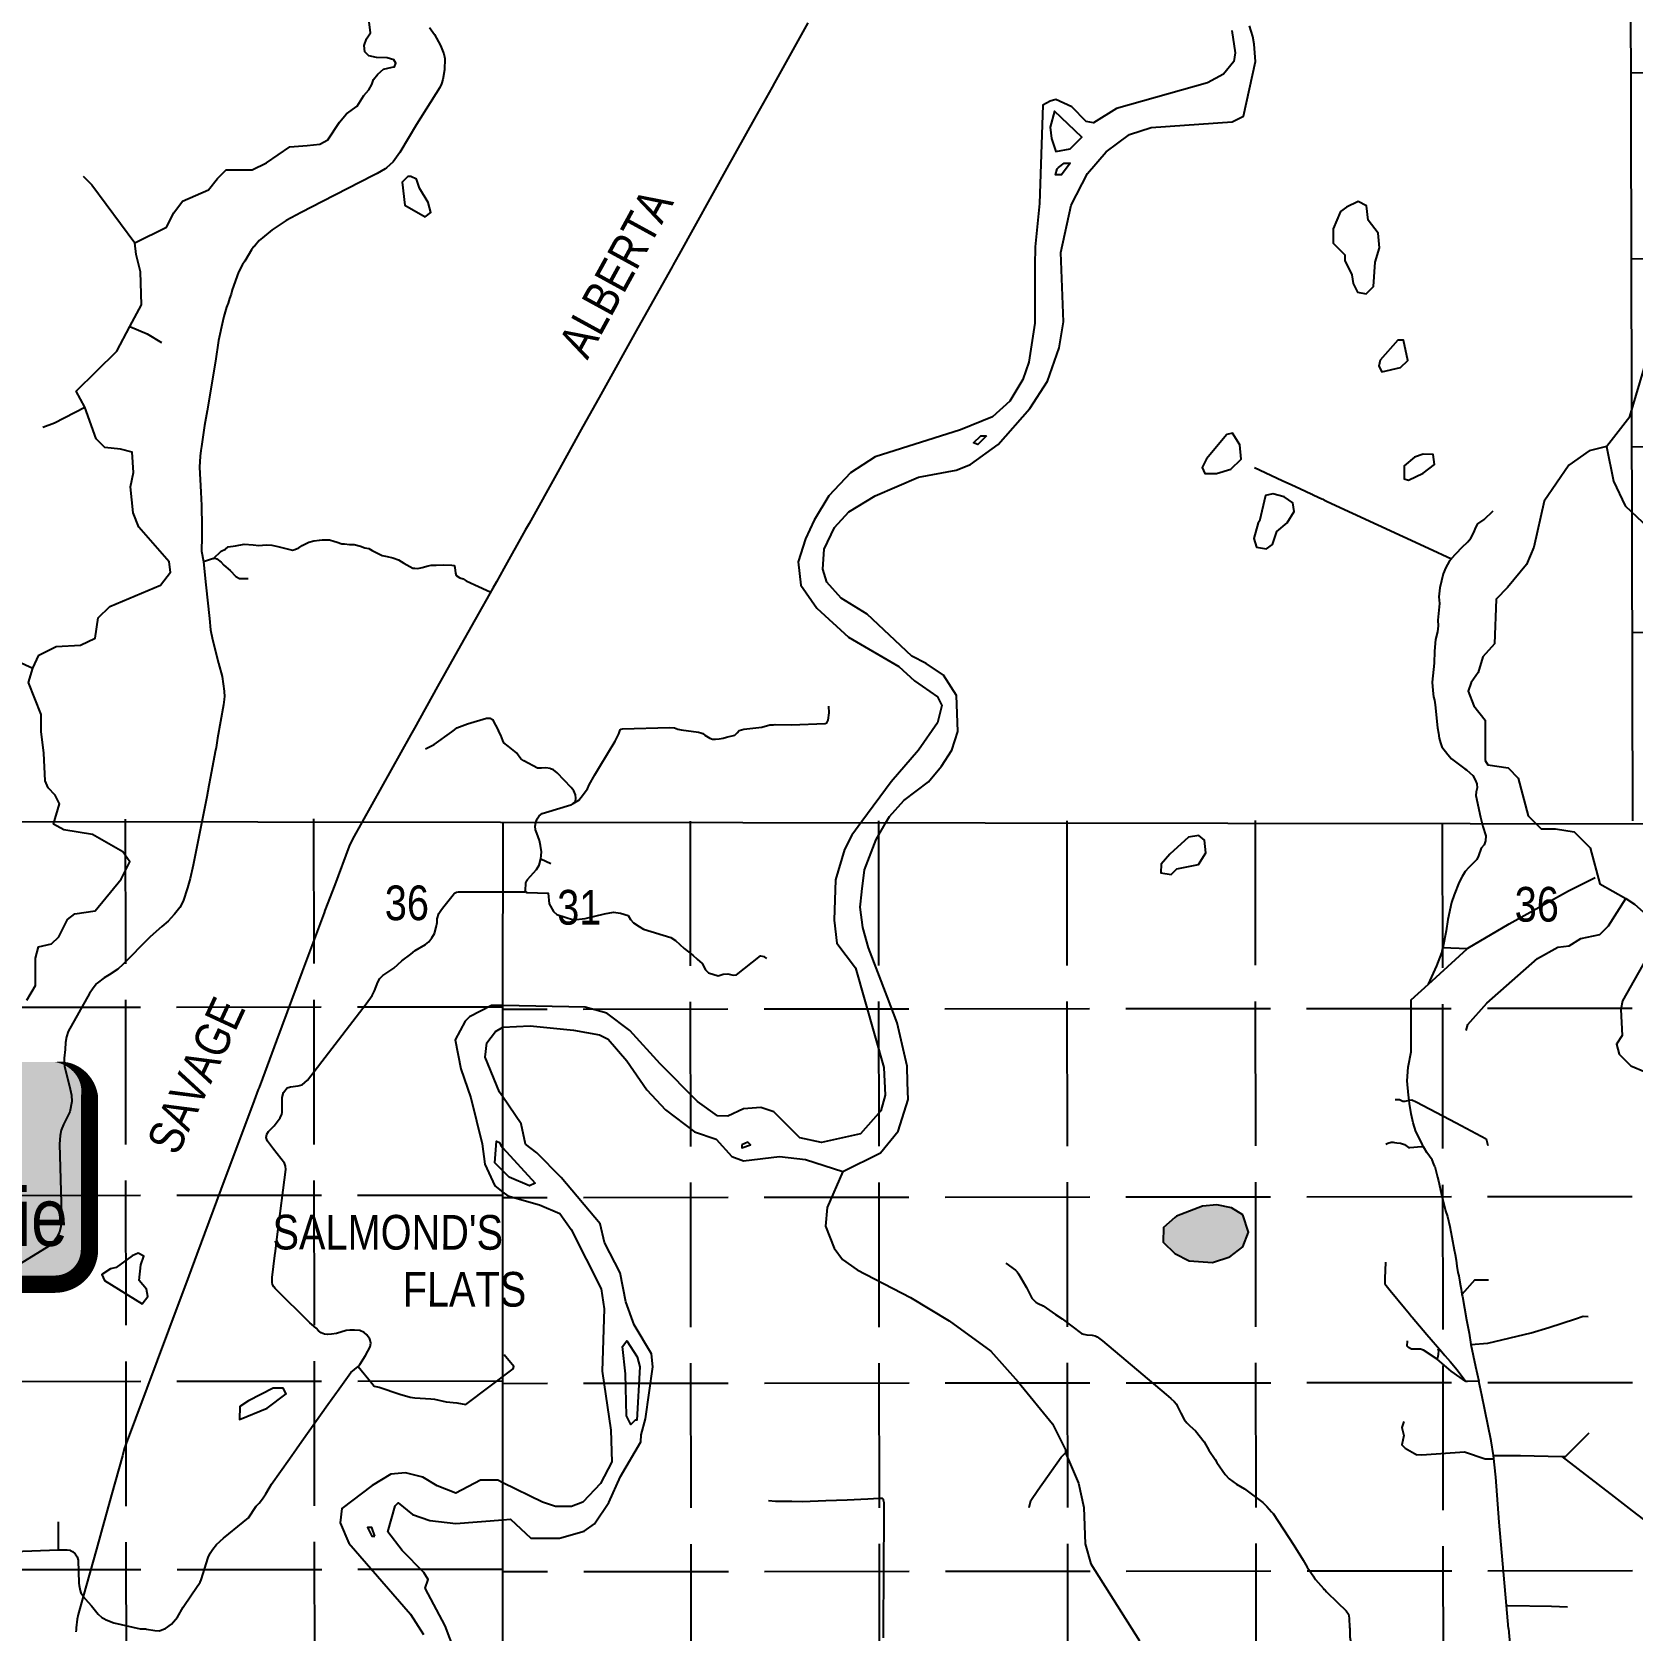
# Model space of a CAD drawing. Extents: x 408473 to 428843, y 6046006 to 6059852.
# Drawn here: x 422625 to 422901.7, y 6051261.1 to 6051537.5 of the extents above; entities that cross this region are included whole.
import ezdxf
from ezdxf.enums import TextEntityAlignment as Align

# ---------------------------------------------------------------- set-up
doc = ezdxf.new("R2010")
doc.units = 0
doc.header["$LTSCALE"] = 5
doc.linetypes.add('foc-UNSURVEYED', pattern=[12.5, 10, -2.5])
doc.layers.add('2', color=7, linetype='Continuous', true_color=0x6e6e6e)
doc.layers.add('4', color=7, linetype='Continuous', true_color=0x8c8c8c)
for name, color, linetype in [('20', 160, 'Continuous'), ('26', 160, 'Continuous'), ('27', 7, 'Continuous'), ('35', 37, 'Continuous'), ('36', 37, 'Continuous'), ('38', 37, 'Continuous'), ('39', 28, 'Continuous'), ('L-USEC', 7, 'foc-UNSURVEYED'), ('T-WATER', 160, 'Continuous'), ('T-WATER-H', 133, 'Continuous')]:
    doc.layers.add(name, color=color, linetype=linetype)
doc.styles.add('80', font='ARIALN.TTF', dxfattribs={"height": 10})

# ---------------------------------------------------------------- blocks, each defined once
blk = doc.blocks.new('*U83')
h = blk.add_hatch(color=255)
edge = h.paths.add_edge_path()
edge.add_line((-41.5, -20), (41.5, -20))
edge.add_arc((41.5, -14), 6, 270, 360)
edge.add_line((47.5, -14), (47.5, 12.5))
edge.add_arc((41.5, 12.5), 6, 0, 90)
edge.add_line((41.5, 18.5), (-41.5, 18.5))
edge.add_arc((-41.5, 12.5), 6, 90, 180)
edge.add_line((-47.5, 12.5), (-47.5, -14))
edge.add_arc((-41.5, -14), 6, 180, 270)
at = {"color": 1, "flags": 128}
for points in [[(-28.65, 306.65, 0, 7.5, 0), (0, 0, 0, 0, 0)], [(16.34, -137.13, 0, 7.5, 0), (0, 0, 0, 0, 0)]]:
    blk.add_lwpolyline(points, format="xyseb", dxfattribs=at)
blk.add_lwpolyline([(-41.5, -20, 3, 3, 0), (41.5, -20, 3, 3, 0.414214), (47.5, -14, 3, 3, 0), (47.5, 12.5, 3, 0, 0.414214), (41.5, 18.5, 0, 0, 0), (-41.5, 18.5, 0, 0, 0.414214), (-47.5, 12.5, 0, 0, 0), (-47.5, -14, 0, 3, 0.414214)], format="xyseb", close=True, dxfattribs=at)
at = {"color": 1, "style": '80'}
blk.add_attdef('ENTER_TEXT_001', (-26.85, -4.92), '', height=10, dxfattribs=at)

msp = doc.modelspace()

# ---------------------------------------------------------------- hatches: boundary and pattern name
at = {"layer": 'T-WATER-H'}
h = msp.add_hatch(color=256, dxfattribs=at)
h.dxf.hatch_style = 1
h.paths.add_polyline_path([(422822.563, 6051332.547), (422820.558, 6051330.808), (422820.546, 6051328.312), (422822.534, 6051326.306), (422825.025, 6051325.047), (422829.018, 6051324.78), (422832.018, 6051325.765), (422834.272, 6051327.503), (422835.282, 6051329.994), (422834.297, 6051332.994), (422832.306, 6051334.251), (422829.812, 6051334.761), (422827.314, 6051334.523), (422822.813, 6051332.795)])

# ---------------------------------------------------------------- linework, layer by layer
at = {"layer": '2', "linetype": 'Continuous', "flags": 128}
for points in [[(422706.427, 6051369.188), (422706.435, 6051400.98)], [(422706.426, 6051365.478), (422706.427, 6051369.188)], [(422706.423, 6051353.391), (422706.426, 6051365.478)], [(422706.422, 6051344.609), (422706.423, 6051353.391)], [(422706.421, 6051340.63), (422706.422, 6051344.609)], [(422706.42, 6051336.933), (422706.421, 6051340.63)], [(422706.412, 6051286.693), (422706.42, 6051336.933)], [(422706.411, 6051280.275), (422706.412, 6051286.693)], [(422706.404, 6051238.365), (422706.411, 6051280.275)]]:
    msp.add_lwpolyline(points, dxfattribs=at)
at = {"layer": '20', "linetype": 'Continuous', "flags": 128}
for points in [[(422700.132, 6051252.21), (422696.433, 6051261.956), (422692.969, 6051268.458), (422693.475, 6051269.954), (422692.732, 6051271.204), (422689.005, 6051274.962), (422686.524, 6051278.216), (422687.793, 6051282.703), (422688.295, 6051283.2), (422690.781, 6051281.193), (422693.772, 6051280.183), (422698.262, 6051279.666), (422706.411, 6051280.275), (422707.75, 6051280.375), (422711.229, 6051277.117), (422716.221, 6051277.096), (422720.47, 6051278.326), (422722.222, 6051279.567), (422724.736, 6051283.3), (422726.753, 6051287.783), (422730.275, 6051293.758), (422730.28, 6051295.005), (422731.042, 6051297.747), (422732.331, 6051306.726), (422732.092, 6051308.973), (422729.119, 6051313.977), (422727.64, 6051317.976), (422726.665, 6051322.971), (422723.943, 6051328.223), (422723.21, 6051331.47), (422716.508, 6051339.483), (422712.284, 6051343.742), (422710.295, 6051345.247), (422709.562, 6051348.744), (422706.423, 6051353.391), (422705.844, 6051354.249), (422703.376, 6051360.248), (422703.637, 6051362.742), (422705.144, 6051364.733), (422706.396, 6051365.476), (422706.426, 6051365.478), (422711.139, 6051365.707), (422718.622, 6051364.929), (422723.111, 6051364.162), (422724.605, 6051363.408), (422727.832, 6051359.651), (422731.303, 6051354.647), (422734.531, 6051351.14), (422739.506, 6051347.376), (422743.244, 6051346.113), (422745.976, 6051343.106), (422747.97, 6051342.349), (422754.213, 6051343.072), (422758.704, 6051342.554), (422765.185, 6051340.53), (422771.69, 6051343.748), (422774.702, 6051347.479), (422776.475, 6051352.962), (422776.362, 6051355.868), (422776.252, 6051358.704), (422774.539, 6051366.198), (422772.798, 6051370.788), (422769.607, 6051379.196), (422768.625, 6051382.694), (422768.142, 6051386.19), (422768.465, 6051388.874), (422768.468, 6051388.903), (422768.921, 6051392.676), (422770.942, 6051397.909), (422772.722, 6051401.038), (422773.207, 6051401.893), (422775.716, 6051404.628), (422779.975, 6051407.855), (422782.234, 6051410.591), (422783.994, 6051413.329), (422785.007, 6051416.57), (422784.786, 6051422.811), (422782.556, 6051426.314), (422779.57, 6051428.323), (422777.08, 6051429.581), (422769.376, 6051436.85), (422764.897, 6051439.613), (422762.413, 6051442.369), (422761.675, 6051444.618), (422761.941, 6051448.111), (422763.706, 6051451.848), (422766.214, 6051454.583), (422770.72, 6051457.311), (422778.222, 6051460.525), (422784.718, 6051461.747), (422787.218, 6051462.735), (422791.976, 6051466.21), (422797.496, 6051472.428), (422800.513, 6051477.158), (422802.537, 6051482.891), (422803.306, 6051487.381), (422802.862, 6051499.364), (422804.648, 6051507.594), (422807.418, 6051513.074), (422810.68, 6051516.805), (422814.687, 6051519.784), (422818.437, 6051521.017), (422832.418, 6051521.959), (422834.419, 6051522.949), (422836.46, 6051532.427), (422836.224, 6051535.423), (422836.029, 6051536.758), (422835.429, 6051538.56)], [(422832.372, 6051537.792), (422832.972, 6051533.939), (422832.716, 6051532.442), (422830.959, 6051530.202), (422828.206, 6051528.716), (422812.462, 6051524.286), (422808.457, 6051521.806), (422807.21, 6051522.061), (422804.726, 6051524.567), (422801.986, 6051525.826), (422800.987, 6051525.58), (422799.736, 6051524.836), (422799.158, 6051507.865), (422798.374, 6051500.38), (422798.359, 6051497.14), (422798.313, 6051487.151), (422797.284, 6051480.416), (422796.272, 6051477.425), (422794.008, 6051473.69), (422791, 6051470.957), (422785.499, 6051468.733), (422770.751, 6051464.05), (422766.495, 6051461.321), (422762.733, 6051457.343), (422760.217, 6051453.11), (422758.705, 6051449.871), (422757.438, 6051445.883), (422757.919, 6051441.888), (422760.645, 6051437.884), (422766.113, 6051432.87), (422774.826, 6051427.843), (422777.56, 6051425.336), (422781.541, 6051422.574), (422782.282, 6051421.074), (422781.52, 6051418.082), (422778.253, 6051413.353), (422773.485, 6051407.882), (422768.441, 6051401.035), (422766.703, 6051398.675), (422765.443, 6051396.184), (422763.921, 6051390.95), (422763.639, 6051383.963), (422764.119, 6051379.968), (422767.345, 6051375.712), (422772.257, 6051358.471), (422772.484, 6051353.728), (422771.723, 6051350.986), (422768.21, 6051347.007), (422761.464, 6051345.538), (422757.723, 6051346.302), (422753.25, 6051350.813), (422751.007, 6051351.571), (422748.011, 6051351.334), (422745.259, 6051350.097), (422743.512, 6051350.105), (422740.029, 6051352.615), (422733.57, 6051359.129), (422728.356, 6051364.89), (422724.377, 6051367.9), (422720.638, 6051368.914), (422706.427, 6051369.188), (422704.417, 6051369.227), (422700.664, 6051367.246), (422699.911, 6051366.5), (422698.149, 6051363.263), (422699.124, 6051358.268), (422700.847, 6051353.271), (422702.807, 6051345.277), (422703.29, 6051341.782), (422705.02, 6051338.031), (422706.42, 6051336.933), (422707.258, 6051336.276), (422712.742, 6051334.756), (422716.229, 6051333.245), (422718.213, 6051330.492), (422723.408, 6051320.239), (422723.891, 6051316.743), (422723.592, 6051306.013), (422725.042, 6051295.776), (422725.267, 6051290.285), (422723.253, 6051286.55), (422720.243, 6051283.318), (422718.243, 6051282.578), (422715.497, 6051282.589), (422713.254, 6051283.347), (422706.412, 6051286.693), (422705.534, 6051287.122), (422702.539, 6051287.134), (422698.286, 6051284.906), (422695.047, 6051286.167), (422692.558, 6051287.674), (422689.567, 6051288.435), (422687.07, 6051288.195), (422683.816, 6051286.212), (422678.556, 6051282.241), (422678.295, 6051279.747), (422679.776, 6051276.247), (422690.452, 6051263.977), (422692.683, 6051260.475)], [(422800.966, 6051521.087), (422801.206, 6051519.089), (422801.945, 6051516.84), (422804.443, 6051517.329), (422806.449, 6051519.318), (422801.728, 6051523.83), (422800.966, 6051521.087)], [(422802.431, 6051514.092), (422803.433, 6051514.837), (422804.431, 6051514.833), (422802.925, 6051512.842), (422801.926, 6051512.846), (422802.181, 6051513.844), (422802.431, 6051514.092)], [(422789.987, 6051467.716), (422788.482, 6051466.225), (422787.735, 6051466.477), (422788.988, 6051467.72), (422789.987, 6051467.716)], [(422747.733, 6051345.096), (422747.73, 6051344.597), (422749.23, 6051345.09), (422748.733, 6051345.591), (422747.733, 6051345.096)], [(422730.085, 6051306.735), (422729.543, 6051297.504), (422729.293, 6051297.505), (422728.541, 6051296.76), (422727.799, 6051298.26), (422727.583, 6051305.498), (422727.106, 6051310.241), (422727.859, 6051311.237), (422729.593, 6051308.484), (422730.085, 6051306.735)], [(422684.275, 6051277.477), (422683.782, 6051278.976), (422683.034, 6051278.979), (422683.775, 6051277.479), (422684.275, 6051277.477)]]:
    msp.add_lwpolyline(points, dxfattribs=at)
msp.add_lwpolyline([(422705.803, 6051345.515), (422706.051, 6051345.015), (422706.422, 6051344.609), (422712.011, 6051338.503), (422711.01, 6051338.007), (422707.523, 6051339.519), (422706.421, 6051340.63), (422705.038, 6051342.024), (422705.305, 6051345.766)], close=True, dxfattribs=at)
at = {"layer": '26', "linetype": 'Continuous', "flags": 128}
msp.add_lwpolyline([(422822.563, 6051332.547), (422820.558, 6051330.808), (422820.546, 6051328.312), (422822.534, 6051326.306), (422825.025, 6051325.047), (422829.018, 6051324.78), (422832.018, 6051325.765), (422834.272, 6051327.503), (422835.282, 6051329.994), (422834.297, 6051332.994), (422832.306, 6051334.251), (422829.812, 6051334.761), (422827.314, 6051334.523), (422822.813, 6051332.795), (422822.563, 6051332.547)], dxfattribs=at)
at = {"layer": '27', "linetype": 'Continuous', "flags": 128}
for points in [[(422690.511, 6051512.547), (422690.012, 6051512.549), (422689.008, 6051511.556), (422689.486, 6051507.561), (422692.969, 6051505.548), (422693.971, 6051506.292), (422693.481, 6051508.041), (422691.997, 6051510.543), (422691.506, 6051512.043), (422690.511, 6051512.547)], [(422852.19, 6051507.241), (422851.188, 6051506.498), (422849.925, 6051503.509), (422849.911, 6051501.014), (422851.897, 6051499.008), (422851.892, 6051498.01), (422853.127, 6051495.508), (422853.369, 6051494.009), (422854.109, 6051492.508), (422855.605, 6051492.251), (422856.86, 6051493.493), (422857.132, 6051497.734), (422857.893, 6051500.225), (422857.657, 6051502.722), (422855.922, 6051504.976), (422855.685, 6051507.473), (422854.192, 6051508.229), (422852.19, 6051507.241)], [(422858.041, 6051480.76), (422857.786, 6051479.763), (422858.28, 6051478.763), (422861.528, 6051479.495), (422862.782, 6051480.736), (422862.052, 6051484.233), (422861.054, 6051484.238), (422858.041, 6051480.76)], [(422828.003, 6051463.694), (422827.247, 6051462.201), (422827.741, 6051461.2), (422829.737, 6051461.19), (422832.237, 6051461.926), (422833.993, 6051463.664), (422833.756, 6051466.161), (422832.519, 6051468.163), (422831.52, 6051467.919), (422828.003, 6051463.694)], [(422863.943, 6051464.011), (422862.188, 6051462.522), (422862.176, 6051460.277), (422862.923, 6051460.023), (422865.426, 6051461.258), (422867.43, 6051462.745), (422867.19, 6051464.493), (422865.443, 6051464.502), (422863.943, 6051464.011)], [(422836.93, 6051452.669), (422836.167, 6051449.928), (422836.658, 6051448.429), (422838.403, 6051448.17), (422839.406, 6051448.914), (422840.166, 6051451.156), (422841.921, 6051452.644), (422843.179, 6051454.634), (422842.938, 6051456.132), (422841.445, 6051457.138), (422839.452, 6051457.647), (422838.202, 6051457.404), (422837.181, 6051452.918), (422836.93, 6051452.669)], [(422821.654, 6051395.354), (422820.147, 6051393.615), (422820.139, 6051392.118), (422821.885, 6051391.859), (422822.888, 6051392.852), (422826.636, 6051393.582), (422827.894, 6051395.572), (422827.657, 6051397.819), (422826.662, 6051398.572), (422824.914, 6051398.332), (422821.654, 6051395.354)], [(422638.6, 6051323.67), (422637.097, 6051322.68), (422637.591, 6051321.679), (422644.058, 6051317.654), (422645.063, 6051318.897), (422644.82, 6051320.146), (422643.58, 6051321.649), (422643.844, 6051324.393), (422644.351, 6051325.887), (422643.355, 6051326.391), (422642.354, 6051325.897), (422639.599, 6051323.915), (422638.6, 6051323.67)], [(422662.435, 6051300.843), (422660.933, 6051299.853), (422660.921, 6051297.607), (422665.673, 6051299.579), (422668.93, 6051302.058), (422668.436, 6051303.059), (422666.689, 6051303.068), (422662.435, 6051300.843)]]:
    msp.add_lwpolyline(points, dxfattribs=at)
at = {"layer": '35', "linetype": 'Continuous', "flags": 128}
for points in [[(422693.741, 6051538.301), (422694.579, 6051537.104), (422695.647, 6051535.205), (422696.186, 6051533.754), (422696.374, 6051532.928), (422696.34, 6051530.996), (422696.057, 6051529.306), (422695.829, 6051528.548), (422695.486, 6051527.903), (422691.495, 6051521.512), (422688.601, 6051516.697), (422687.429, 6051515.078), (422686.289, 6051514.028), (422686.051, 6051513.88), (422684.707, 6051513.042), (422683.998, 6051512.706), (422675.249, 6051508.188), (422671.538, 6051506.319), (422668.968, 6051504.931), (422668.61, 6051504.687), (422666.562, 6051503.298), (422664.843, 6051501.955), (422664.31, 6051501.472), (422663.515, 6051500.558), (422663.379, 6051500.401), (422662.945, 6051499.832), (422661.818, 6051497.92), (422661.408, 6051497.323), (422660.79, 6051496.1), (422660.711, 6051495.973), (422659.616, 6051492.921), (422659.44, 6051492.19), (422659.167, 6051491.445), (422658.945, 6051490.654), (422658.672, 6051489.914), (422658.194, 6051488.347), (422658.028, 6051487.606), (422657.264, 6051484.179), (422656.721, 6051480.627), (422655.325, 6051472.001), (422654.854, 6051469.486), (422654.338, 6051465.867), (422654.234, 6051465.142), (422654.1, 6051464.198), (422653.972, 6051462.304), (422654.218, 6051457.958), (422654.35, 6051455.644), (422654.362, 6051452.028), (422654.4, 6051449.256), (422654.301, 6051448.72), (422654.345, 6051447.763), (422654.654, 6051445.948)], [(422656.383, 6051446.498), (422657.701, 6051447.778), (422658.446, 6051448.09), (422658.938, 6051448.491), (422660.217, 6051448.66), (422661.715, 6051448.973), (422663.278, 6051448.869), (422664.256, 6051448.752), (422665.508, 6051448.864), (422666.499, 6051448.817), (422667.508, 6051448.562), (422668.434, 6051448.304), (422669.359, 6051448.074), (422670.031, 6051447.95), (422670.475, 6051448.044), (422671.165, 6051448.311), (422671.714, 6051448.713), (422672.885, 6051449.312), (422673.716, 6051449.526), (422674.716, 6051449.66), (422675.245, 6051449.728), (422675.802, 6051449.741), (422676.471, 6051449.728), (422677.202, 6051449.466), (422677.79, 6051449.34), (422678.591, 6051449.038), (422679.065, 6051449.048), (422679.876, 6051448.928), (422680.713, 6051448.891), (422681.779, 6051448.609), (422682.565, 6051448.348), (422683.266, 6051448.197), (422683.803, 6051447.874), (422685.565, 6051446.981), (422686.433, 6051446.833), (422687.386, 6051446.604), (422688.37, 6051446.237), (422689.275, 6051445.672), (422689.811, 6051445.377), (422690.869, 6051444.83), (422691.204, 6051444.81), (422691.734, 6051444.766), (422692.483, 6051444.951), (422693.508, 6051445.225), (422694.007, 6051445.348), (422694.899, 6051445.34), (422696.138, 6051445.41), (422697.561, 6051445.331), (422697.98, 6051445.285), (422698.128, 6051444.926), (422698.234, 6051443.925), (422698.327, 6051443.537), (422698.949, 6051443.133), (422699.566, 6051442.98), (422700.076, 6051442.629), (422701.541, 6051441.938), (422704.216, 6051440.745)], [(422654.654, 6051445.948), (422654.864, 6051444.188), (422655.097, 6051441.919), (422655.694, 6051436.1), (422655.892, 6051434.169), (422656.23, 6051432.488), (422657.238, 6051428.418), (422657.885, 6051426.089), (422658.237, 6051423.566), (422658.252, 6051423.457), (422658.301, 6051422.711), (422658.257, 6051422.082), (422658.109, 6051421.216), (422657.107, 6051415.408), (422656.835, 6051413.831), (422656.664, 6051413.084), (422655.868, 6051408.727), (422655.599, 6051407.257), (422655.237, 6051405.274), (422652.873, 6051393.456), (422652.372, 6051391.152), (422651.93, 6051389.569), (422651.136, 6051387.272), (422650.57, 6051386.144), (422649.655, 6051384.996), (422649.601, 6051384.927), (422648.585, 6051383.803), (422647.461, 6051382.888), (422645.461, 6051381.069), (422640.592, 6051376.182), (422639.971, 6051375.613), (422639.855, 6051375.506), (422638.373, 6051374.511), (422637.482, 6051373.973), (422636.32, 6051373.061), (422636.168, 6051372.943), (422635.578, 6051372.193), (422634.969, 6051371.285), (422631.287, 6051364.683), (422631.025, 6051363.812), (422630.848, 6051362.806), (422630.741, 6051361.618), (422630.606, 6051360.127), (422630.586, 6051359.388), (422630.669, 6051358.738), (422631.638, 6051354.736), (422631.85, 6051353.683), (422631.9, 6051352.634), (422631.562, 6051350.836), (422630.475, 6051348.611), (422630.073, 6051347.628), (422629.888, 6051346.703), (422629.8, 6051345.246), (422630.126, 6051333.082), (422630.112, 6051332.858), (422629.998, 6051330.996), (422629.769, 6051330.019), (422629.26, 6051329.057), (422628.671, 6051328.258), (422627.934, 6051327.587), (422622.237, 6051324.097)], [(422654.654, 6051445.948), (422656.231, 6051446.484), (422656.383, 6051446.498)], [(422656.383, 6051446.498), (422656.715, 6051446.527), (422657.003, 6051446.442), (422657.707, 6051445.862), (422658.193, 6051445.336), (422659.279, 6051444.391), (422660.241, 6051443.352), (422660.874, 6051443.037), (422661.14, 6051443.057), (422662.414, 6051443.048)], [(422315.89, 6051401.464), (422494.527, 6051401.219), (422496.411, 6051401.216), (423292.52, 6051400.123)], [(422793.334, 6051324.647), (422794.98, 6051323.446), (422795.28, 6051323.178), (422795.526, 6051322.832), (422796.708, 6051320.732), (422796.878, 6051320.43), (422797.829, 6051318.603), (422798.505, 6051317.938), (422798.898, 6051317.675), (422799.772, 6051317.254), (422801.926, 6051315.796), (422803.078, 6051315.016), (422806.395, 6051312.485), (422806.789, 6051312.356), (422807.308, 6051312.266), (422808.277, 6051312.226), (422808.777, 6051312.095), (422809.124, 6051311.898), (422810.015, 6051311.203), (422821.026, 6051301.936), (422821.861, 6051301.232), (422822.397, 6051300.756), (422822.809, 6051300.27), (422822.933, 6051300.009), (422823.543, 6051298.73), (422824.165, 6051297.608), (422824.594, 6051297.068), (422825.108, 6051296.523), (422826.1, 6051295.658), (422827.602, 6051293.755), (422828.43, 6051292.33), (422829.515, 6051290.738), (422829.815, 6051290.196), (422831.222, 6051288.123), (422831.93, 6051287.368), (422833.194, 6051286.431), (422834.556, 6051285.628), (422837.74, 6051283.261), (422838.456, 6051282.592), (422839.26, 6051281.65), (422839.51, 6051281.357), (422843.096, 6051275.924), (422844.721, 6051273.316), (422845.411, 6051272.08), (422846.528, 6051270.443), (422846.636, 6051270.285), (422846.743, 6051270.128), (422846.842, 6051269.982), (422848.226, 6051268.422), (422848.365, 6051268.266)], [(422889.394, 6051291.232), (422898.431, 6051284.24), (422901.59, 6051281.826)], [(422901.59, 6051281.826), (422907.228, 6051277.519), (422909.822, 6051275.504)], [(422629.561, 6051279.936), (422629.544, 6051275.069)], [(422848.365, 6051268.266), (422848.504, 6051268.109), (422848.75, 6051267.832), (422850.652, 6051265.999), (422852.164, 6051264.543), (422852.543, 6051263.98), (422852.681, 6051263.303), (422852.745, 6051261.641), (422852.751, 6051261.481), (422852.752, 6051261.477), (422852.758, 6051261.317), (422852.806, 6051260.058), (422852.927, 6051259.089), (422853.371, 6051256.905)]]:
    msp.add_lwpolyline(points, dxfattribs=at)
at = {"layer": '36', "linetype": 'Continuous', "flags": 128}
for points in [[(422836.296, 6051462.204), (422841.103, 6051459.967), (422842.759, 6051459.2), (422844.128, 6051458.565), (422846.219, 6051457.596), (422846.38, 6051457.521), (422846.542, 6051457.447), (422847.939, 6051456.799), (422848.1, 6051456.724)], [(422848.1, 6051456.724), (422848.262, 6051456.649), (422848.864, 6051456.371), (422866.375, 6051448.255), (422870.351, 6051446.413), (422869.971, 6051445.958), (422869.376, 6051444.947), (422868.935, 6051443.812), (422868.344, 6051441.43), (422868.156, 6051439.861), (422868.293, 6051438.689), (422867.993, 6051435.816), (422868.014, 6051434.826), (422867.924, 6051433.819), (422867.591, 6051432.5), (422867.405, 6051430.443), (422867.328, 6051428.412), (422867.008, 6051425.109), (422867.12, 6051423.674), (422867.249, 6051422.6), (422867.401, 6051422), (422867.518, 6051421.176), (422867.933, 6051417.221), (422868.124, 6051416.274), (422868.234, 6051415.409), (422868.438, 6051414.615), (422868.703, 6051413.934), (422869.696, 6051412.574), (422870.345, 6051411.852), (422872.675, 6051410.125), (422872.916, 6051409.946), (422873.536, 6051409.433), (422874.024, 6051408.942), (422874.417, 6051408.233), (422874.715, 6051407.53), (422874.759, 6051406.822), (422874.584, 6051406.155), (422874.546, 6051405.521), (422875.343, 6051401.752), (422875.76, 6051400.143), (422876.305, 6051398.562), (422876.241, 6051397.67), (422875.964, 6051396.962), (422875.5, 6051396.432), (422875.015, 6051395.077), (422874.713, 6051394.465), (422873.349, 6051393.074), (422872.734, 6051392.366), (422872.174, 6051391.496), (422871.67, 6051390.528), (422870.788, 6051388.349), (422870.368, 6051387.02), (422869.713, 6051384.054), (422869.418, 6051382.137), (422868.821, 6051379.2)], [(422870.291, 6051446.44), (422872.133, 6051448.374), (422873.148, 6051449.393), (422873.701, 6051450.031), (422874.141, 6051450.868), (422874.62, 6051451.936), (422874.922, 6051452.485), (422875.978, 6051453.227), (422877.529, 6051454.731)], [(422718.543, 6051404.146), (422719.518, 6051404.728), (422719.941, 6051405.203), (422721.024, 6051406.655), (422721.324, 6051407.341), (422722.286, 6051409.071), (422723.173, 6051410.535), (422725.834, 6051414.932), (422726.442, 6051416.202), (422726.69, 6051416.854), (422726.837, 6051416.997), (422727.111, 6051417.044), (422735.218, 6051417.251), (422736.095, 6051417.189), (422736.65, 6051416.988), (422737.248, 6051416.838), (422740.236, 6051416.477), (422740.643, 6051416.363), (422740.955, 6051416.21), (422741.314, 6051415.932), (422742.186, 6051415.434), (422742.664, 6051415.27), (422743.168, 6051415.234), (422743.803, 6051415.296), (422744.48, 6051415.434), (422745.052, 6051415.614), (422746.492, 6051415.927), (422746.922, 6051416.322), (422747.254, 6051416.729), (422748.038, 6051416.995), (422751.182, 6051417.336), (422752.547, 6051417.705), (422753.19, 6051417.752), (422753.49, 6051417.774), (422756.27, 6051417.757), (422762.114, 6051417.985), (422762.404, 6051418.1), (422762.635, 6051418.515), (422762.788, 6051419.804), (422762.75, 6051420.97)], [(422697.564, 6051416.517), (422698.063, 6051416.884), (422698.436, 6051417.203), (422700.286, 6051417.919), (422703.596, 6051418.883), (422704.192, 6051418.896), (422704.59, 6051418.652), (422705.662, 6051416.691)], [(422707.347, 6051414.017), (422706.584, 6051414.619), (422706.381, 6051415.007), (422706.065, 6051415.954), (422705.662, 6051416.691)], [(422693.045, 6051413.576), (422694.558, 6051414.306), (422697.564, 6051416.517)], [(422714.663, 6051410.15), (422714.556, 6051410.195), (422713.819, 6051410.299), (422713.056, 6051410.239), (422712.409, 6051410.265), (422710.045, 6051411.497), (422709.5, 6051411.875), (422708.775, 6051412.891), (422707.347, 6051414.017)], [(422718.543, 6051404.146), (422718.952, 6051404.495), (422719.019, 6051405.047), (422718.955, 6051405.621), (422718.677, 6051406.319), (422718.24, 6051406.92), (422715.788, 6051409.457), (422715.154, 6051409.944), (422714.663, 6051410.15)], [(422713.037, 6051395.138), (422713.084, 6051395.766), (422712.925, 6051396.869), (422712.732, 6051397.735), (422712.284, 6051398.986), (422712.034, 6051399.549), (422711.987, 6051400.229), (422712.082, 6051400.873), (422712.325, 6051401.498), (422712.694, 6051402.011), (422713.179, 6051402.38), (422713.758, 6051402.591), (422718.18, 6051403.924), (422718.543, 6051404.146)], [(422668.003, 6051349.944), (422668.201, 6051350.377), (422668.254, 6051350.783), (422668.279, 6051353.312), (422668.523, 6051354.176), (422669.153, 6051354.951), (422669.72, 6051355.153), (422671.056, 6051355.293), (422671.718, 6051355.476), (422672.646, 6051356.284), (422681.035, 6051367.244), (422682.771, 6051369.511), (422683.835, 6051370.96), (422684.24, 6051371.747), (422684.801, 6051373.261), (422685.151, 6051373.883), (422685.679, 6051374.407), (422687.548, 6051375.679), (422688.252, 6051376.295), (422688.955, 6051376.909), (422690.524, 6051378.07), (422690.85, 6051378.345), (422691.273, 6051378.701), (422693.042, 6051379.752), (422693.603, 6051380.213), (422694.131, 6051380.878), (422694.572, 6051381.662), (422694.908, 6051382.764), (422695.037, 6051383.563), (422695.065, 6051384.174), (422695.352, 6051385.101), (422695.702, 6051385.612), (422695.994, 6051386.037), (422697.834, 6051388.362), (422698.004, 6051388.556), (422698.076, 6051388.639), (422698.367, 6051388.796), (422698.761, 6051388.855), (422707.868, 6051388.84), (422710.185, 6051388.836), (422710.298, 6051389.075), (422710.352, 6051390.359), (422710.414, 6051390.63), (422710.638, 6051390.988), (422712.217, 6051392.714), (422712.671, 6051393.49), (422712.994, 6051394.558), (422713.037, 6051395.138)], [(422712.994, 6051394.558), (422714.689, 6051393.762)], [(422710.234, 6051388.94), (422710.548, 6051388.759), (422714.26, 6051388.621), (422714.438, 6051386.764), (422715.136, 6051385.455), (422715.739, 6051384.937), (422718.641, 6051384.017), (422720.631, 6051384.256), (422723.994, 6051385.033), (422725.543, 6051385.332), (422726.76, 6051385.148), (422728.041, 6051384.775), (422728.488, 6051384.084), (422728.986, 6051383.479), (422729.978, 6051382.871), (422730.689, 6051382.386), (422735.455, 6051380.958), (422736.251, 6051380.423), (422737.721, 6051379.044), (422739.262, 6051377.888), (422739.983, 6051377.212), (422740.845, 6051376.46), (422741.45, 6051375.367), (422741.916, 6051374.842), (422743.643, 6051374.354), (422744.507, 6051374.618), (422745.3, 6051374.686), (422746.191, 6051374.43), (422746.79, 6051374.516), (422750.929, 6051377.803), (422751.54, 6051377.669), (422751.543, 6051377.615), (422751.943, 6051377.306)], [(422873.056, 6051379.023), (422873.174, 6051379.131), (422880.327, 6051383.32), (422890.567, 6051389.054), (422895.174, 6051391.339)], [(422866.347, 6051372.911), (422867.809, 6051376.059), (422868.688, 6051378.303), (422868.821, 6051379.2)], [(422866.347, 6051372.911), (422873.056, 6051379.023)], [(422873.056, 6051379.023), (422868.821, 6051379.2)], [(422862.937, 6051353.704), (422862.704, 6051356.189), (422862.862, 6051358.533), (422863.379, 6051361.189), (422863.386, 6051370.214), (422866.347, 6051372.911)], [(422860.624, 6051352.977), (422861.363, 6051352.947), (422861.943, 6051352.668), (422862.338, 6051352.641), (422863.017, 6051352.848)], [(422863.017, 6051352.848), (422862.937, 6051353.704)], [(422863.017, 6051352.848), (422863.496, 6051352.871), (422864.235, 6051352.56), (422871.132, 6051348.947), (422876.328, 6051346.172), (422876.605, 6051344.973)], [(422865.328, 6051345.097), (422864.765, 6051346.313), (422864.179, 6051347.447), (422863.7, 6051348.898), (422863.352, 6051350.504), (422863.071, 6051352.274), (422863.017, 6051352.848)], [(422629.544, 6051275.069), (422631.124, 6051275.118), (422631.583, 6051275.012), (422631.75, 6051274.938), (422632.045, 6051274.808), (422632.482, 6051274.403), (422632.812, 6051273.895), (422632.991, 6051273.301), (422633.115, 6051269.355), (422633.162, 6051268.938), (422633.382, 6051268.062), (422633.489, 6051267.636), (422633.849, 6051267.121), (422633.902, 6051267.056), (422634.734, 6051266.032), (422635.308, 6051265.414), (422636.441, 6051263.958), (422637.126, 6051263.389), (422637.449, 6051263.202), (422637.825, 6051262.984), (422639.196, 6051262.488), (422643.721, 6051261.429), (422644.182, 6051261.421), (422644.342, 6051261.418), (422644.669, 6051261.413), (422644.83, 6051261.387), (422646.268, 6051261.153), (422647.088, 6051261.118), (422647.752, 6051261.353), (422647.91, 6051261.41), (422648.084, 6051261.52), (422649.128, 6051262.217), (422650.185, 6051263.475), (422651.168, 6051265.181), (422652.61, 6051267.335), (422654.077, 6051269.528), (422654.298, 6051269.931), (422655.503, 6051273.77), (422655.812, 6051274.505), (422656.306, 6051275.239), (422656.928, 6051275.999), (422658.121, 6051277.103), (422661.535, 6051279.874), (422662.432, 6051280.639), (422663.773, 6051282.649), (422664.303, 6051283.192), (422664.866, 6051283.899), (422665.431, 6051284.788), (422666.001, 6051285.763), (422666.423, 6051286.45), (422669.539, 6051290.82), (422670.748, 6051292.569), (422671.643, 6051293.863), (422676.148, 6051300.196), (422677.658, 6051302.318), (422677.815, 6051302.539), (422680.109, 6051305.763), (422681.407, 6051306.771), (422681.709, 6051307.138), (422682.671, 6051308.686), (422683.469, 6051310.183), (422683.571, 6051310.807), (422683.453, 6051311.337), (422683.414, 6051311.513), (422682.901, 6051312.25), (422682.435, 6051312.687), (422681.688, 6051313.003), (422680.778, 6051313.087), (422679.939, 6051313.095), (422679.304, 6051313.014), (422677.633, 6051312.489), (422676.774, 6051312.354), (422676.081, 6051312.33), (422675.574, 6051312.402), (422674.98, 6051312.623), (422674.559, 6051312.975), (422674.15, 6051313.41), (422673.074, 6051314.351), (422671.662, 6051315.743), (422668.498, 6051318.863), (422667.06, 6051320.282), (422666.842, 6051320.549), (422666.605, 6051320.99), (422666.532, 6051321.32), (422666.515, 6051322.191), (422667.002, 6051326.008), (422667.095, 6051326.728), (422667.469, 6051329.659), (422668.897, 6051340.834), (422668.853, 6051341.428), (422668.657, 6051341.962), (422666.792, 6051344.381), (422665.758, 6051345.724), (422665.611, 6051346.02), (422665.51, 6051346.392), (422665.59, 6051346.977), (422665.896, 6051347.419), (422666.902, 6051348.422), (422667.896, 6051349.796), (422668.003, 6051349.944)], [(422859.017, 6051345.211), (422859.362, 6051345.431), (422859.905, 6051345.549), (422860.247, 6051345.552), (422860.472, 6051345.513), (422860.902, 6051345.463), (422861.559, 6051345.427), (422862.197, 6051345.188), (422862.897, 6051344.681), (422863.171, 6051344.643), (422865.189, 6051344.822), (422865.492, 6051344.79)], [(422865.492, 6051344.79), (422865.328, 6051345.097)], [(422867.483, 6051341.373), (422867.313, 6051341.76), (422866.993, 6051342.523), (422866.108, 6051343.814), (422865.698, 6051344.463), (422865.492, 6051344.79)], [(422867.483, 6051341.373), (422867.917, 6051339.502), (422868.103, 6051338.884), (422868.542, 6051336.745), (422869.316, 6051333.683), (422869.642, 6051332.702), (422870.042, 6051331.019), (422870.398, 6051329.174), (422870.828, 6051326.969), (422871.006, 6051326.163), (422871.136, 6051325.151), (422871.258, 6051324.163), (422871.442, 6051323.034), (422871.589, 6051322.445), (422871.793, 6051321.354), (422871.892, 6051320.748), (422872.02, 6051320.143), (422872.135, 6051319.262)], [(422858.914, 6051324.843), (422858.851, 6051322), (422858.831, 6051321.063)], [(422858.831, 6051321.063), (422859.753, 6051319.934), (422862.205, 6051316.929), (422863.062, 6051315.879), (422863.456, 6051315.413), (422863.551, 6051315.301), (422866.077, 6051312.319)], [(422874.355, 6051321.774), (422872.135, 6051319.262)], [(422874.355, 6051321.774), (422876.726, 6051321.783)], [(422872.135, 6051319.262), (422872.238, 6051318.922), (422872.968, 6051314.87), (422873.379, 6051312.554), (422873.696, 6051310.625)], [(422884.128, 6051312.616), (422887.152, 6051313.552), (422891.77, 6051315.034), (422893.112, 6051315.515), (422893.993, 6051315.417)], [(422866.077, 6051312.319), (422868.678, 6051309.313), (422869.221, 6051308.678), (422870.116, 6051307.632), (422871.338, 6051306.194), (422872.835, 6051304.186)], [(422873.696, 6051310.625), (422876.606, 6051310.852), (422884.128, 6051312.616)], [(422681.407, 6051306.771), (422683.756, 6051303.897), (422684.142, 6051303.366), (422685.032, 6051303.218), (422688.596, 6051302.023), (422690.362, 6051301.479), (422691.223, 6051301.358), (422693.962, 6051301.196), (422694.599, 6051301.146), (422696.582, 6051300.668), (422698.467, 6051300.49), (422699.997, 6051300.237), (422708.202, 6051306.397), (422708.291, 6051306.815), (422706.616, 6051308.825)], [(422867.871, 6051308.057), (422865.532, 6051309.632), (422864.999, 6051309.799), (422863.446, 6051309.764), (422862.889, 6051310.079), (422862.662, 6051310.296), (422862.759, 6051311.203)], [(422867.995, 6051309.871), (422868.089, 6051309.513), (422868.039, 6051308.928), (422867.968, 6051308.527), (422867.871, 6051308.057)], [(422873.696, 6051310.625), (422874.493, 6051306.817), (422875.08, 6051304.229)], [(422872.835, 6051304.186), (422870.264, 6051306.009), (422867.871, 6051308.057)], [(422875.08, 6051304.229), (422873.14, 6051304.192), (422872.835, 6051304.186)], [(422877.606, 6051291.383), (422877.176, 6051293.926), (422876.114, 6051299.301), (422875.583, 6051301.829), (422875.08, 6051304.229)], [(422862.085, 6051297.303), (422861.742, 6051296.23), (422862.109, 6051294.86), (422861.774, 6051293.239), (422862.325, 6051292.665), (422864.331, 6051291.513)], [(422889.394, 6051291.232), (422890.032, 6051291.227), (422894.141, 6051295.305)], [(422877.673, 6051290.771), (422876.161, 6051290.793), (422872.583, 6051292.01), (422865.244, 6051291.449), (422864.331, 6051291.513)], [(422877.606, 6051291.383), (422882.29, 6051291.408), (422889.39, 6051291.232), (422889.394, 6051291.232)], [(422879.859, 6051265.495), (422878.587, 6051279.869), (422878.014, 6051287.662), (422877.606, 6051291.383)], [(422752.31, 6051283.653), (422753.545, 6051283.509), (422754.927, 6051283.498), (422756.318, 6051283.487), (422758.199, 6051283.471), (422762.25, 6051283.614), (422765.912, 6051283.744), (422769.471, 6051283.919), (422771.416, 6051284.015), (422771.94, 6051284.006), (422772.104, 6051283.855), (422772.14, 6051283.718), (422772.25, 6051283.3), (422772.239, 6051281.362), (422772.119, 6051261.561), (422772.118, 6051261.401), (422772.117, 6051261.235), (422772.109, 6051259.894)], [(422613.724, 6051274.577), (422616.197, 6051274.654), (422621.962, 6051274.833), (422629.544, 6051275.069)], [(422879.859, 6051265.495), (422880.066, 6051265.49), (422887.63, 6051265.33), (422890.405, 6051265.235)], [(422880.211, 6051261.521), (422879.859, 6051265.495)], [(422880.211, 6051261.521), (422880.489, 6051258.182), (422880.638, 6051256.545), (422881.047, 6051252.497), (422881.089, 6051251.901), (422881.103, 6051251.679), (422881.405, 6051247.107), (422871.612, 6051237.621), (422868.584, 6051234.687), (422864.57, 6051230.949), (422863.656, 6051230.099), (422863.304, 6051229.747), (422859.939, 6051226.532), (422858.257, 6051224.854), (422856.291, 6051222.954), (422854.748, 6051221.422), (422854.137, 6051220.963), (422851.609, 6051219.858), (422850.463, 6051219.295), (422849.974, 6051218.93), (422849.147, 6051218.317)]]:
    msp.add_lwpolyline(points, dxfattribs=at)
at = {"layer": '39', "linetype": 'Continuous', "flags": 128}
msp.add_lwpolyline([(422759.1, 6051539.09), (422753.322, 6051528.717), (422752.932, 6051527.979), (422749.833, 6051522.449), (422745.135, 6051513.985), (422736.877, 6051499.126), (422735.853, 6051497.286), (422735.638, 6051496.904), (422729.757, 6051486.355), (422723.338, 6051474.855), (422719.943, 6051468.775), (422715.883, 6051461.466), (422710.925, 6051452.545), (422710.271, 6051451.358), (422706.561, 6051444.736), (422705.282, 6051442.48), (422704.667, 6051441.378), (422698.593, 6051430.55), (422695.136, 6051424.344), (422691.131, 6051417.171), (422690.681, 6051416.366), (422690.437, 6051415.95), (422688.766, 6051412.924), (422680.412, 6051397.951), (422679.825, 6051396.773), (422677.342, 6051390.083), (422675.669, 6051385.624), (422675.532, 6051385.251), (422671.737, 6051375.077), (422667.295, 6051363.139), (422664.849, 6051356.577), (422664.272, 6051355.026), (422664.144, 6051354.704), (422663.205, 6051352.169), (422658.78, 6051340.317), (422657.684, 6051337.4), (422653.532, 6051326.235), (422651.72, 6051321.377), (422650.575, 6051318.334), (422640.973, 6051292.563), (422640.649, 6051291.376), (422638.756, 6051284.585), (422636.99, 6051278.15), (422636.166, 6051275.2), (422633.899, 6051267.053), (422633.036, 6051263.942), (422632.849, 6051263.111), (422632.691, 6051261.593), (422632.652, 6051261.262), (422632.612, 6051260.923)], dxfattribs=at)
at = {"layer": '4', "linetype": 'Continuous', "flags": 128}
for points in [[(422901.709, 6051401.149), (422900.785, 6051789.876)], [(422901.455, 6051530.447), (422933.948, 6051530.55)], [(422901.518, 6051498.324), (422934.024, 6051498.426)], [(422901.582, 6051465.798), (422934.101, 6051465.899)], [(422901.645, 6051433.674), (422934.178, 6051433.774)]]:
    msp.add_lwpolyline(points, dxfattribs=at)
at = {"layer": 'L-USEC', "color": 252, "ltscale": 0.5, "true_color": 0x8c8c8c, "flags": 128}
for points in [[(422641.152, 6051401.423), (422641.321, 6051207.344)], [(422673.699, 6051401.451), (422673.869, 6051207.372)], [(422738.777, 6051401.091), (422738.946, 6051207.012)], [(422771.324, 6051401.119), (422771.494, 6051207.04)], [(422803.872, 6051401.148), (422804.041, 6051207.069)], [(422836.419, 6051401.176), (422836.588, 6051207.097)], [(422868.761, 6051400.705), (422869.1, 6051013.129)], [(422706.275, 6051368.932), (422510.991, 6051368.761)], [(422901.542, 6051368.685), (422706.258, 6051368.515)], [(422706.303, 6051336.384), (422511.019, 6051336.214)], [(422901.571, 6051336.138), (422706.286, 6051335.968)], [(422706.331, 6051304.239), (422511.047, 6051304.069)], [(422901.599, 6051303.992), (422706.314, 6051303.822)], [(422706.36, 6051271.692), (422511.076, 6051271.521)], [(422901.627, 6051271.445), (422706.343, 6051271.275)]]:
    msp.add_lwpolyline(points, dxfattribs=at)
at = {"layer": 'T-WATER', "linetype": 'Continuous', "flags": 128}
for points in [[(422672.572, 6051517.876), (422674.755, 6051518.143), (422676.169, 6051518.861), (422678.183, 6051521.916), (422679.402, 6051523.344), (422681.247, 6051524.667), (422682.366, 6051526.54), (422683.237, 6051527.543), (422683.782, 6051528.419), (422684.06, 6051529.29), (422684.783, 6051530.23), (422685.776, 6051531.117), (422687.258, 6051531.418), (422687.702, 6051531.518), (422687.927, 6051532.119), (422687.557, 6051532.677), (422686.387, 6051533.037), (422684.598, 6051533.116), (422683.252, 6051533.383), (422682.551, 6051534.082), (422682.437, 6051535.152), (422682.828, 6051536.323), (422683.518, 6051537.381), (422683.322, 6051539.278)], [(422897.145, 6051465.838), (422901.165, 6051471.058), (422903.96, 6051480.527), (422906.229, 6051485.008), (422908.487, 6051487.242), (422911.488, 6051488.475), (422915.481, 6051488.455), (422918.48, 6051489.188), (422920.238, 6051491.425), (422924.282, 6051501.138), (422927.296, 6051504.866), (422933.303, 6051508.329), (422939.074, 6051514.29), (422947.094, 6051520.987), (422950.094, 6051521.971), (422954.59, 6051522.697), (422957.582, 6051522.182), (422965.816, 6051521.891), (422968.317, 6051522.877), (422971.327, 6051525.857), (422976.074, 6051526.831)], [(422642.788, 6051501.057), (422648.292, 6051503.774), (422649.553, 6051506.263), (422651.061, 6051508.252), (422655.563, 6051510.226), (422657.071, 6051512.214), (422658.576, 6051513.704), (422663.068, 6051513.682), (422665.57, 6051514.917), (422669.577, 6051517.642), (422672.572, 6051517.876)], [(422633.866, 6051512.58), (422635.355, 6051511.075), (422642.788, 6051501.057)], [(422641.962, 6051486.589), (422643.979, 6051490.322), (422643.76, 6051496.062), (422643.027, 6051499.06), (422642.788, 6051501.057)], [(422634.152, 6051472.655), (422632.67, 6051475.407), (422639.694, 6051482.358), (422641.962, 6051486.589)], [(422641.962, 6051486.589), (422644.95, 6051485.326), (422647.437, 6051483.817)], [(422625.178, 6051427.536), (422626.188, 6051429.777), (422629.19, 6051431.259), (422633.434, 6051431.488), (422635.936, 6051432.723), (422636.453, 6051436.213), (422638.46, 6051438.199), (422647.214, 6051441.898), (422648.972, 6051444.135), (422648.732, 6051445.883), (422643.524, 6051451.898), (422642.539, 6051454.398), (422642.064, 6051458.891), (422642.577, 6051461.384), (422642.346, 6051464.878), (422640.352, 6051465.387), (422637.609, 6051465.651), (422636.119, 6051467.155), (422634.152, 6051472.655)], [(422626.898, 6051469.197), (422628.898, 6051469.936), (422634.152, 6051472.655)], [(422897.145, 6051465.838), (422894.146, 6051465.105), (422890.639, 6051462.627), (422886.364, 6051456.41), (422884.576, 6051448.434), (422883.312, 6051445.446), (422880.047, 6051441.47), (422878.04, 6051439.483), (422877.75, 6051431.749), (422875.742, 6051429.513), (422874.979, 6051426.772), (422873.722, 6051425.032), (422873.215, 6051423.537), (422874.2, 6051421.037), (422876.184, 6051418.531), (422876.147, 6051411.544), (422876.642, 6051410.793), (422880.134, 6051410.276), (422881.872, 6051408.52), (422883.585, 6051402.023), (422885.819, 6051399.765), (422888.315, 6051399.753), (422891.557, 6051399.237), (422894.288, 6051396.478), (422896.003, 6051390.23), (422900.482, 6051387.711)], [(422897.145, 6051465.838), (422898.362, 6051459.843), (422900.336, 6051455.59), (422904.31, 6051451.827)], [(422577.313, 6051436.009), (422580.561, 6051436.741), (422584.3, 6051435.974), (422591.774, 6051433.691), (422598.493, 6051430.414), (422602.235, 6051430.146), (422605.236, 6051431.379), (422608.48, 6051431.362), (422610.972, 6051430.851), (422618.457, 6051430.564), (422625.178, 6051427.536)], [(422624.123, 6051370.154), (422625.633, 6051372.642), (422625.659, 6051377.382), (422626.168, 6051379.376), (422628.417, 6051379.863), (422629.671, 6051381.105), (422631.184, 6051384.091), (422632.437, 6051385.083), (422635.933, 6051385.565), (422640.454, 6051391.031), (422641.967, 6051394.018), (422640.729, 6051395.77), (422635.505, 6051398.791), (422630.518, 6051399.564), (422628.777, 6051400.571), (422629.794, 6051404.059), (422629.053, 6051405.56), (422627.812, 6051406.814), (422627.32, 6051408.064), (422627.096, 6051412.806), (422626.617, 6051416.551), (422626.633, 6051419.545), (422624.416, 6051425.045), (422625.178, 6051427.536)], [(422872.908, 6051364.896), (422873.163, 6051365.893), (422876.427, 6051369.619), (422885.203, 6051377.309), (422888.708, 6051379.287), (422890.706, 6051379.527), (422892.709, 6051380.764), (422895.957, 6051381.496), (422897.463, 6051382.985), (422900.482, 6051387.711)], [(422900.482, 6051387.711), (422901.975, 6051386.705), (422903.962, 6051384.948), (422904.677, 6051378.456), (422899.891, 6051369.996), (422899.634, 6051368.5), (422899.86, 6051364.007), (422898.854, 6051362.515), (422899.344, 6051360.766), (422901.33, 6051358.759), (422903.821, 6051357.748), (422905.309, 6051355.993), (422905.779, 6051350.251), (422907.261, 6051347.248), (422909.746, 6051345.239), (422916.228, 6051343.707), (422918.73, 6051344.942), (422923.974, 6051345.414), (422927.215, 6051344.648), (422941.154, 6051337.088), (422945.866, 6051331.323), (422950.574, 6051324.56), (422950.807, 6051321.314), (422950.299, 6051319.57)], [(422765.185, 6051340.53), (422762.432, 6051334.272), (422762.165, 6051331.03), (422763.643, 6051327.279), (422765.13, 6051325.275), (422767.616, 6051323.516), (422776.826, 6051318.727), (422783.544, 6051314.7), (422790.754, 6051309.422), (422795.468, 6051304.157), (422801.42, 6051296.89), (422803.643, 6051292.386), (422803.641, 6051291.887)], [(422797.352, 6051282.437), (422797.667, 6051283.613), (422798.865, 6051285.424), (422802.888, 6051291.143), (422803.641, 6051291.887)], [(422803.641, 6051291.887), (422805.859, 6051286.635), (422806.836, 6051282.388), (422807.053, 6051276.148), (422808.033, 6051272.65), (422816.449, 6051259.38)]]:
    msp.add_lwpolyline(points, dxfattribs=at)

# ---------------------------------------------------------------- block references
ref = msp.add_blockref('*U83', (422587.592, 6051340.972), dxfattribs=dict(xscale=0.9974806881331535, yscale=0.9974806881331535, zscale=0.9974806881331535))
ref.add_attrib('ENTER_TEXT_001', '%%P37.50 km', (422560.365, 6051344.45), dxfattribs={"color": 1, "height": 9.97481, "style": '80'})
ref.add_attrib('ENTER_TEXT_002', 'to Grande Prairie', (422544.219, 6051327.648), dxfattribs={"color": 1, "height": 9.97481, "style": '80'})

# ---------------------------------------------------------------- texts
at = {"layer": '38', "linetype": 'Continuous', "style": '80'}
for s, p in [("SALMOND'S", (422686.514, 6051327.007)), ('FLATS', (422699.765, 6051317.152))]:
    msp.add_text(s, height=5.9923, rotation=359.92655, dxfattribs=at).set_placement(p, align=Align.CENTER)
at = {"layer": '39', "linetype": 'Continuous', "style": '80'}
for s, rotation, p in [('ALBERTA', 61.27132, (422725.901, 6051495.838)), ('SAVAGE', 65.08989, (422653.371, 6051357.119))]:
    msp.add_text(s, height=5.9923, rotation=rotation, dxfattribs=at).set_placement(p, align=Align.MIDDLE)
at = {"layer": 'L-USEC', "color": 252, "true_color": 0x8c8c8c, "style": '80'}
for p in [(422689.819, 6051386.955), (422885.087, 6051386.708)]:
    msp.add_text('36', height=5.9923, rotation=0.04999, dxfattribs=at).set_placement(p, align=Align.MIDDLE)
msp.add_text('31', height=5.9923, rotation=0.04999, dxfattribs=at).set_placement((422719.616, 6051386.193), align=Align.MIDDLE_CENTER)

doc.saveas('drawing.dxf')
